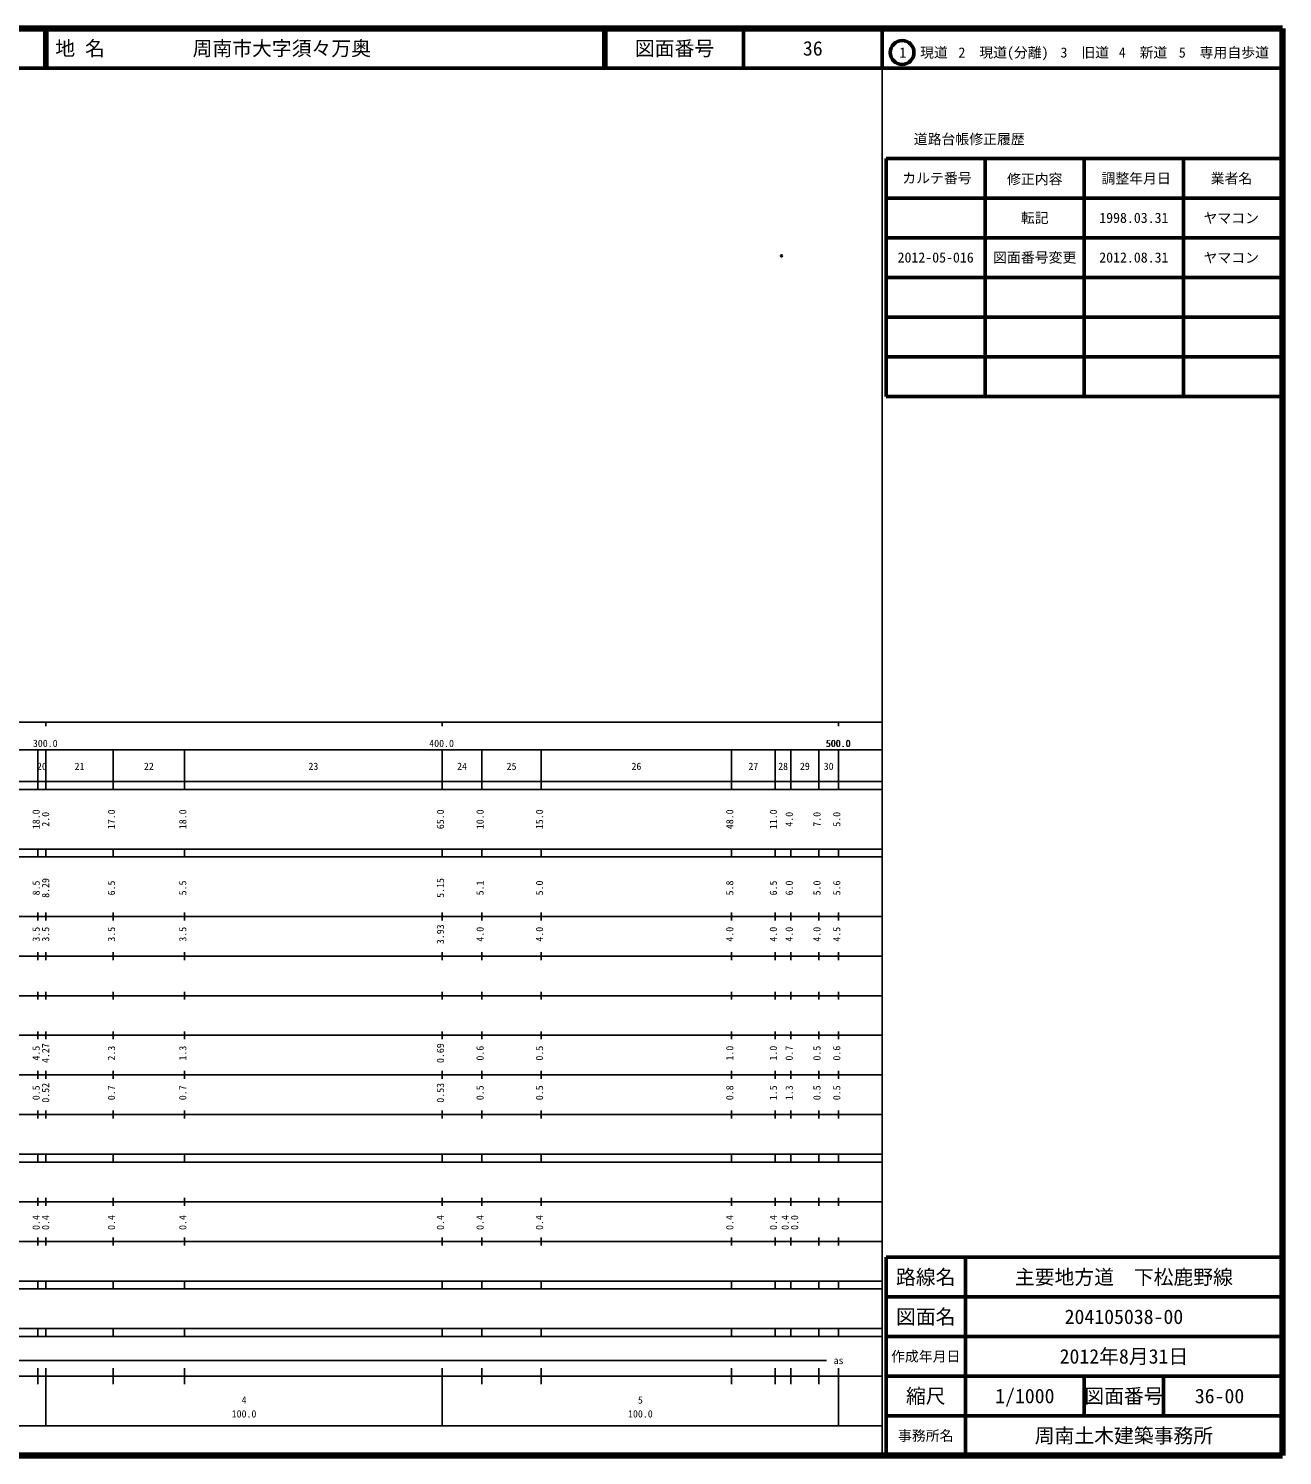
# Model space of a CAD drawing. Units: millimetres on the paper. Extents: x 40 to 680, y 20 to 380.
# Drawn here: x 363.6 to 680, y 20 to 380 of the extents above; entities that cross this region are included whole.
import ezdxf
from ezdxf.enums import TextEntityAlignment as Align

# ---------------------------------------------------------------- set-up
doc = ezdxf.new("R2010")
doc.units = ezdxf.units.MM
doc.header["$PDMODE"] = 32
doc.header["$PDSIZE"] = 0.5
doc.layers.add('M-OTRS', color=6, linetype='Continuous')
doc.layers.add('M-TTL-TXT', color=7, linetype='Continuous')
for name, color, linetype, lineweight in [('M-TTL', 2, 'Continuous', 140), ('M-TTL-BAND', 7, 'Continuous', 25), ('M-TTL-FRAM', 2, 'Continuous', 50), ('M-TTL-LINE', 7, 'Continuous', 50)]:
    doc.layers.add(name, color=color, linetype=linetype, lineweight=lineweight)
doc.styles.add('ＭＳ ゴシック', font='')
doc.styles.get('ＭＳ ゴシック').set_extended_font_data('MS Gothic')

msp = doc.modelspace()

# ---------------------------------------------------------------- linework, layer by layer
at = {"layer": 'M-OTRS'}
msp.add_point((553.601, 322.63), dxfattribs=at)
at = {"layer": 'M-TTL'}
for p, q in [((680, 380), (40, 380)), ((680, 20), (680, 380)), ((40, 20), (680, 20))]:
    msp.add_line(p, q, dxfattribs=at)
at = {"layer": 'M-TTL-BAND'}
for p, q in [((579, 20), (579, 370)), ((40, 205), (579, 205)), ((368, 205), (368, 204)), ((468, 205), (468, 204)), ((568, 205), (568, 204)), ((68, 198), (579, 198)), ((366, 188), (366, 198)), ((368, 188), (368, 198)), ((385, 188), (385, 198)), ((403, 188), (403, 198)), ((468, 188), (468, 198)), ((478, 188), (478, 198)), ((493, 188), (493, 198)), ((541, 188), (541, 198)), ((552, 188), (552, 198)), ((556, 188), (556, 198)), ((563, 188), (563, 198)), ((568, 188), (568, 198)), ((40, 190), (579, 190)), ((40, 188), (579, 188)), ((40, 173), (579, 173)), ((366, 171), (366, 173)), ((368, 171), (368, 173)), ((385, 171), (385, 173)), ((403, 171), (403, 173)), ((468, 171), (468, 173)), ((478, 171), (478, 173)), ((493, 171), (493, 173)), ((541, 171), (541, 173)), ((552, 171), (552, 173)), ((556, 171), (556, 173)), ((563, 171), (563, 173)), ((568, 171), (568, 173)), ((40, 171), (579, 171)), ((40, 156), (579, 156)), ((366, 155), (366, 157)), ((368, 155), (368, 157)), ((385, 155), (385, 157)), ((403, 155), (403, 157)), ((468, 155), (468, 157)), ((478, 155), (478, 157)), ((493, 155), (493, 157)), ((541, 155), (541, 157)), ((552, 155), (552, 157)), ((556, 155), (556, 157)), ((563, 155), (563, 157)), ((568, 155), (568, 157)), ((46, 146), (579, 146)), ((366, 145), (366, 147)), ((368, 145), (368, 147)), ((385, 145), (385, 147)), ((403, 145), (403, 147)), ((468, 145), (468, 147)), ((478, 145), (478, 147)), ((493, 145), (493, 147)), ((541, 145), (541, 147)), ((552, 145), (552, 147)), ((556, 145), (556, 147)), ((563, 145), (563, 147)), ((568, 145), (568, 147)), ((366, 135), (366, 137)), ((368, 135), (368, 137)), ((385, 135), (385, 137)), ((403, 135), (403, 137)), ((468, 135), (468, 137)), ((478, 135), (478, 137)), ((493, 135), (493, 137)), ((541, 135), (541, 137)), ((552, 135), (552, 137)), ((556, 135), (556, 137)), ((563, 135), (563, 137)), ((568, 135), (568, 137)), ((52, 136), (579, 136)), ((46, 126), (579, 126)), ((366, 125), (366, 127)), ((368, 125), (368, 127)), ((385, 125), (385, 127)), ((403, 125), (403, 127)), ((468, 125), (468, 127)), ((478, 125), (478, 127)), ((493, 125), (493, 127)), ((541, 125), (541, 127)), ((552, 125), (552, 127)), ((556, 125), (556, 127)), ((563, 125), (563, 127)), ((568, 125), (568, 127)), ((52, 116), (579, 116)), ((366, 115), (366, 117)), ((368, 115), (368, 117)), ((385, 115), (385, 117)), ((403, 115), (403, 117)), ((468, 115), (468, 117)), ((478, 115), (478, 117)), ((493, 115), (493, 117)), ((541, 115), (541, 117)), ((552, 115), (552, 117)), ((556, 115), (556, 117)), ((563, 115), (563, 117)), ((568, 115), (568, 117)), ((46, 106), (579, 106)), ((366, 105), (366, 107)), ((368, 105), (368, 107)), ((385, 105), (385, 107)), ((403, 105), (403, 107)), ((468, 105), (468, 107)), ((478, 105), (478, 107)), ((493, 105), (493, 107)), ((541, 105), (541, 107)), ((552, 105), (552, 107)), ((556, 105), (556, 107)), ((563, 105), (563, 107)), ((568, 105), (568, 107)), ((40, 96), (579, 96)), ((40, 94), (579, 94)), ((366, 94), (366, 96)), ((368, 94), (368, 96)), ((385, 94), (385, 96)), ((403, 94), (403, 96)), ((468, 94), (468, 96)), ((478, 94), (478, 96)), ((493, 94), (493, 96)), ((541, 94), (541, 96)), ((552, 94), (552, 96)), ((556, 94), (556, 96)), ((563, 94), (563, 96)), ((568, 94), (568, 96)), ((49, 84), (579, 84)), ((366, 83), (366, 85)), ((368, 83), (368, 85)), ((385, 83), (385, 85)), ((403, 83), (403, 85)), ((468, 83), (468, 85)), ((478, 83), (478, 85)), ((493, 83), (493, 85)), ((541, 83), (541, 85)), ((552, 83), (552, 85)), ((556, 83), (556, 85)), ((563, 83), (563, 85)), ((568, 83), (568, 85)), ((40, 74), (579, 74)), ((366, 73), (366, 75)), ((368, 73), (368, 75)), ((385, 73), (385, 75)), ((403, 73), (403, 75)), ((468, 73), (468, 75)), ((478, 73), (478, 75)), ((493, 73), (493, 75)), ((541, 73), (541, 75)), ((552, 73), (552, 75)), ((556, 73), (556, 75)), ((563, 73), (563, 75)), ((568, 73), (568, 75)), ((40, 64), (579, 64)), ((40, 62), (579, 62)), ((366, 62), (366, 64)), ((368, 62), (368, 64)), ((385, 62), (385, 64)), ((403, 62), (403, 64)), ((468, 62), (468, 64)), ((478, 62), (478, 64)), ((493, 62), (493, 64)), ((541, 62), (541, 64)), ((552, 62), (552, 64)), ((556, 62), (556, 64)), ((563, 62), (563, 64)), ((568, 62), (568, 64)), ((40, 52), (579, 52)), ((366, 50), (366, 52)), ((368, 50), (368, 52)), ((385, 50), (385, 52)), ((403, 50), (403, 52)), ((468, 50), (468, 52)), ((478, 50), (478, 52)), ((493, 50), (493, 52)), ((541, 50), (541, 52)), ((552, 50), (552, 52)), ((556, 50), (556, 52)), ((563, 50), (563, 52)), ((568, 50), (568, 52)), ((40, 50), (579, 50)), ((71, 44), (565, 44)), ((40, 40), (579, 40)), ((366, 38), (366, 42)), ((368, 27.5), (368, 42)), ((385, 38), (385, 42)), ((403, 38), (403, 42)), ((468, 27.5), (468, 42)), ((478, 38), (478, 42)), ((493, 38), (493, 42)), ((541, 38), (541, 42)), ((552, 38), (552, 42)), ((556, 38), (556, 42)), ((563, 38), (563, 42)), ((568, 27.5), (568, 42)), ((68, 27.5), (579, 27.5))]:
    msp.add_line(p, q, dxfattribs=at)
at = {"layer": 'M-TTL-FRAM'}
for p, q in [((580, 347.197), (580, 287.197)), ((580, 347.197), (680, 347.197)), ((580, 287.197), (680, 287.197)), ((680, 70), (580, 70)), ((580, 70), (580, 20))]:
    msp.add_line(p, q, dxfattribs=at)
at = {"layer": 'M-TTL-LINE'}
for p, q in [((367.75, 380), (367.75, 370)), ((368.25, 380), (368.25, 370)), ((508.747, 380), (508.747, 370)), ((509.247, 380), (509.247, 370)), ((543.997, 380), (543.997, 370)), ((579, 380), (579, 370)), ((40, 370), (680, 370)), ((605, 347.197), (605, 287.197)), ((630, 347.197), (630, 287.197)), ((655, 347.197), (655, 287.197)), ((580, 337.197), (680, 337.197)), ((580, 327.197), (680, 327.197)), ((580, 317.197), (680, 317.197)), ((580, 307.197), (680, 307.197)), ((580, 297.197), (680, 297.197)), ((600, 70), (600, 20)), ((680, 60), (580, 60)), ((680, 50), (580, 50)), ((680, 40), (580, 40)), ((630, 40), (630, 30)), ((650, 40), (650, 30)), ((680, 30), (580, 30))]:
    msp.add_line(p, q, dxfattribs=at)
msp.add_circle((584.031, 373.958), 3, dxfattribs=at)

# ---------------------------------------------------------------- texts
at = {"layer": 'M-TTL-BAND', "style": 'ＭＳ ゴシック'}
for s, p in [('300.0', (367.844, 198.195)), ('400.0', (467.844, 198.195)), ('500.0', (567.844, 198.195)), ('500.0', (568, 198.195)), ('20', (367, 192.405)), ('21', (376.5, 192.405)), ('22', (394, 192.405)), ('23', (435.5, 192.405)), ('24', (473, 192.405)), ('25', (485.5, 192.405)), ('26', (517, 192.405)), ('27', (546.5, 192.405)), ('28', (554, 192.405)), ('29', (559.5, 192.405)), ('30', (565.5, 192.405)), ('as', (568, 42.5)), ('4', (418, 32.523)), ('5', (518, 32.523)), ('100.0', (418, 29.033)), ('100.0', (518, 29.033))]:
    msp.add_text(s, height=1.833, dxfattribs=at).set_placement(p, align=Align.BOTTOM_CENTER)
for s, p in [('18.0', (367, 180.5)), ('2.0', (369.389, 180.5)), ('17.0', (386, 180.5)), ('18.0', (404, 180.5)), ('65.0', (469, 180.5)), ('10.0', (479, 180.5)), ('15.0', (494, 180.5)), ('48.0', (542, 180.5)), ('11.0', (553, 180.5)), ('4.0', (557, 180.5)), ('7.0', (564, 180.5)), ('5.0', (569, 180.5)), ('8.5', (367, 163.174)), ('8.29', (369.389, 163.174)), ('6.5', (386, 163.174)), ('5.5', (404, 163.174)), ('5.15', (469, 163.174)), ('5.1', (479, 163.174)), ('5.0', (494, 163.174)), ('5.8', (542, 163.174)), ('6.5', (553, 163.174)), ('6.0', (557, 163.174)), ('5.0', (564, 163.174)), ('5.6', (569, 163.174)), ('3.5', (367, 151.5)), ('3.5', (369.389, 151.5)), ('3.5', (386, 151.5)), ('3.5', (404, 151.5)), ('3.93', (469, 151.5)), ('4.0', (479, 151.5)), ('4.0', (494, 151.5)), ('4.0', (542, 151.5)), ('4.0', (553, 151.5)), ('4.0', (557, 151.5)), ('4.0', (564, 151.5)), ('4.5', (569, 151.5)), ('4.5', (367, 121.5)), ('4.27', (369.389, 121.5)), ('2.3', (386, 121.5)), ('1.3', (404, 121.5)), ('0.69', (469, 121.5)), ('0.6', (479, 121.5)), ('0.5', (494, 121.5)), ('1.0', (542, 121.5)), ('1.0', (553, 121.5)), ('0.7', (557, 121.5)), ('0.5', (564, 121.5)), ('0.6', (569, 121.5)), ('0.5', (367, 111.5)), ('0.52', (369.389, 111.5)), ('0.7', (386, 111.5)), ('0.7', (404, 111.5)), ('0.53', (469, 111.5)), ('0.5', (479, 111.5)), ('0.5', (494, 111.5)), ('0.8', (542, 111.5)), ('1.5', (553, 111.5)), ('1.3', (557, 111.5)), ('0.5', (564, 111.5)), ('0.5', (569, 111.5)), ('0.4', (367, 78.764)), ('0.4', (369.389, 78.764)), ('0.4', (386, 78.764)), ('0.4', (404, 78.764)), ('0.4', (469, 78.764)), ('0.4', (479, 78.764)), ('0.4', (494, 78.764)), ('0.4', (542, 78.764)), ('0.4', (553, 78.764)), ('0.4', (556, 78.764)), ('0.0', (558.37, 78.764))]:
    msp.add_text(s, height=1.833, rotation=90, dxfattribs=at).set_placement(p, align=Align.BOTTOM_CENTER)
at = {"layer": 'M-TTL-TXT', "style": 'ＭＳ ゴシック'}
for s, p in [('地 名', (370.38, 375)), ('周南市大字須々万奥', (405.024, 375))]:
    msp.add_text(s, height=3.666, dxfattribs=at).set_placement(p, align=Align.MIDDLE_LEFT)
for s, height, p in [('図面番号', 3.666, (526.622, 375)), ('36', 3.666, (561.497, 375)), ('1\u3000現道', 2.566, (589.448, 373.958)), ('2\u3000現道(分離)', 2.566, (609.619, 373.958)), ('3\u3000旧道', 2.566, (630.121, 373.958)), ('4\u3000新道', 2.566, (644.824, 373.958)), ('5\u3000専用自歩道', 2.566, (665.228, 373.958)), ('道路台帳修正履歴', 2.566, (600.968, 352.113)), ('カルテ番号', 2.566, (592.839, 342.277)), ('修正内容', 2.566, (617.509, 342.023)), ('調整年月日', 2.566, (643.089, 342.197)), ('業者名', 2.566, (667.134, 342.197)), ('転記', 2.566, (617.5, 332.245)), ('1998.03.31', 2.566, (642.5, 332.245)), ('ヤマコン', 2.566, (667.077, 332.189)), ('2012-05-016', 2.566, (592.5, 322.245)), ('図面番号変更', 2.566, (617.5, 322.245)), ('2012.08.31', 2.566, (642.5, 322.245)), ('ヤマコン', 2.566, (667.077, 322.189)), ('路線名', 3.666, (590, 65)), ('路線名', 3.666, (590, 65)), ('主要地方道\u3000下松鹿野線', 3.666, (640, 65)), ('図面名', 3.666, (590, 55)), ('図面名', 3.666, (590, 55)), ('204105038-00', 3.666, (640, 55)), ('2012年8月31日', 3.666, (640, 45)), ('作成年月日', 2.566, (590, 45)), ('作成年月日', 2.566, (590, 45)), ('縮尺', 3.666, (590, 35)), ('縮尺', 3.666, (590, 35)), ('1/1000', 3.666, (615, 35)), ('図面番号', 3.666, (640, 35)), ('図面番号', 3.666, (640, 35)), ('36-00', 3.666, (664.125, 35)), ('事務所名', 2.566, (590, 25)), ('事務所名', 2.566, (590, 25)), ('周南土木建築事務所', 3.666, (640, 25))]:
    msp.add_text(s, height=height, dxfattribs=at).set_placement(p, align=Align.MIDDLE_CENTER)

doc.saveas('drawing.dxf')
